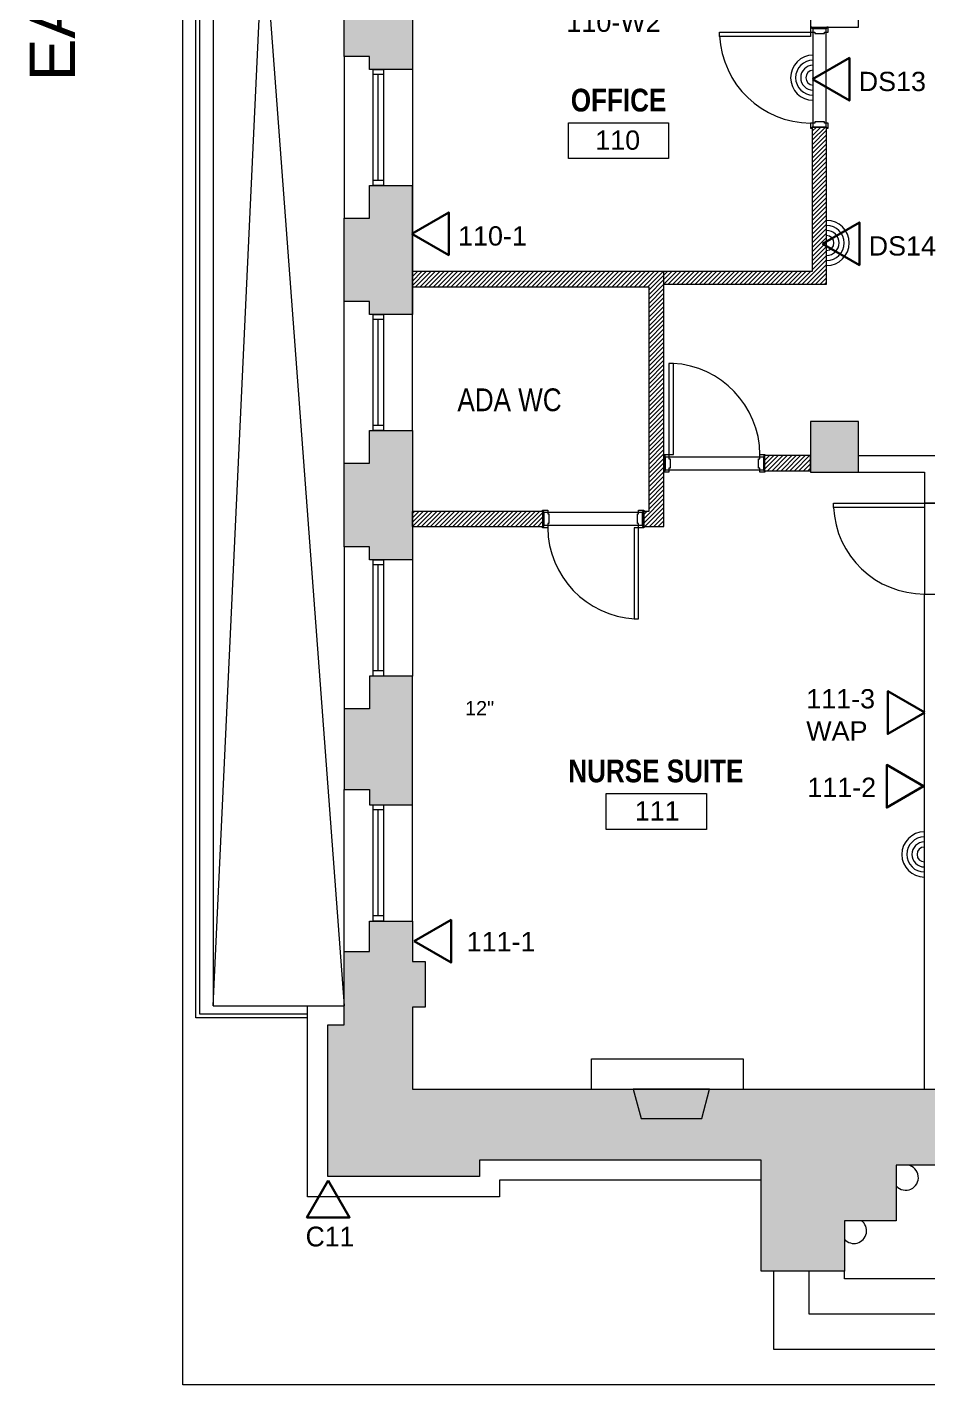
# Model space of a CAD drawing. Header units: inches. Extents: x 891 to 14187, y -1169 to 3232.
# Drawn here: x 4552 to 4909, y 1422 to 1959 of the extents above; entities that cross this region are included whole.
import ezdxf

# ---------------------------------------------------------------- set-up
doc = ezdxf.new("R2010")
doc.units = ezdxf.units.IN
doc.header["$MEASUREMENT"] = 0
doc.linetypes.add('IMPORT-IMPORT-CENTER2', pattern=[1.125, 0.75, -0.125, 0.125, -0.125])
doc.linetypes.add('IMPORT-IMPORT-HIDDEN2', pattern=[0.1875, 0.125, -0.0625])
doc.layers.add('_DROPS_IDFS', color=7, linetype='Continuous')
for name, color, linetype, lineweight in [('_OPTEC_LAYER', 1, 'Continuous', 30), ('A-ANNO-RM TAG', 7, 'Continuous', 9), ('A-DOOR', 7, 'Continuous', 9), ('A-DOOR-HEAD', 7, 'IMPORT-IMPORT-HIDDEN2', 9), ('A-Grid', 7, 'IMPORT-IMPORT-CENTER2', 9), ('A-Hatch', 7, 'Continuous', 9), ('A-HATCH-1HR', 7, 'Continuous', 9), ('A-RAILING', 7, 'Continuous', 9), ('A-STAIR-EX_G', 7, 'Continuous', 9), ('A-WALL-INT NEW', 7, 'Continuous', 9), ('EX-EXT-CORE', 7, 'Continuous', 9), ('EX-Int Wall', 7, 'Continuous', 9), ('EX-Windows', 7, 'Continuous', 9), ('G-ANNO-TEXT', 7, 'Continuous', 9), ('MUC-EXST_COND', 7, 'Continuous', 9), ('MUC-LOW_WALL', 7, 'Continuous', 9), ('SPEAKER', 10, 'Continuous', 20)]:
    doc.layers.add(name, color=color, linetype=linetype, lineweight=lineweight)
doc.styles.add('Annotative', font='txt')
doc.styles.add('Arial', font='arial.ttf', dxfattribs={"height": 7.623})
doc.styles.add('Arial Narrow', font='ARIALN.TTF', dxfattribs={"height": 8.999982})
doc.styles.add('Arial Narrow_B', font='ARIALNB.TTF', dxfattribs={"height": 9})
doc.styles.add('Arial_3', font='arial.ttf', dxfattribs={"height": 18})
doc.styles.add('Arial_4', font='arial.ttf', dxfattribs={"height": 9})

msp = doc.modelspace()

# ---------------------------------------------------------------- hatches: boundary and pattern name
at = {"layer": 'A-Hatch'}
h = msp.add_hatch(color=9, dxfattribs=at)
h.paths.add_polyline_path([(4704.79, 1845.49), (4704.79, 1896.41), (4687.79, 1896.41), (4687.79, 1883.49), (4677.79, 1883.49), (4677.79, 1850.56), (4687.79, 1850.56), (4687.79, 1845.49)])
h.paths.add_polyline_path([(4687.79, 1942.41), (4704.79, 1942.41), (4704.79, 1995.49), (4687.79, 1995.49), (4687.79, 1982.56), (4677.79, 1982.56), (4677.79, 1947.49), (4687.79, 1947.49)])
h = msp.add_hatch(color=9, dxfattribs=at)
h.paths.add_polyline_path([(4875.79, 1467.01), (4875.79, 1486.93), (4896.29, 1486.93), (4896.29, 1508.93), (4930.18, 1508.93), (4930.18, 1538.93), (4704.79, 1538.93), (4704.79, 1571.45), (4709.79, 1571.45), (4709.79, 1589.45), (4704.79, 1589.45), (4704.79, 1605.49), (4687.79, 1605.49), (4687.79, 1593.49), (4677.79, 1593.49), (4677.79, 1564.43), (4671.29, 1564.43), (4671.29, 1504.43), (4731.29, 1504.43), (4731.29, 1510.93), (4842.79, 1510.93), (4842.79, 1467.01)])
h.paths.add_polyline_path([(4700.12, 1651.49), (4704.79, 1651.49), (4704.79, 1702.41), (4687.79, 1702.41), (4687.79, 1689.49), (4677.79, 1689.49), (4677.79, 1657.49), (4687.79, 1657.49), (4687.79, 1651.49)])
h.paths.add_polyline_path([(4687.79, 1748.41), (4704.79, 1748.41), (4704.79, 1799.49), (4687.79, 1799.49), (4687.79, 1786.56), (4677.79, 1786.56), (4677.79, 1753.49), (4687.79, 1753.49)])
msp.add_hatch(color=9, dxfattribs=at).paths.add_polyline_path([(4881.32, 1783.11), (4881.32, 1803.11), (4862.32, 1803.11), (4862.32, 1783.11)])

# ---------------------------------------------------------------- linework, layer by layer
at = {"layer": '_DROPS_IDFS', "color": 1, "lineweight": 30}
for points in [[(4863.12, 1938.52), (4877.74, 1930.08), (4877.74, 1946.96)], [(4704.57, 1877.39), (4719.19, 1868.95), (4719.19, 1885.83)], [(4867.07, 1873.45), (4881.69, 1865.01), (4881.69, 1881.89)], [(4907.55, 1687.93), (4892.93, 1696.37), (4892.93, 1679.49)], [(4907.12, 1658.81), (4892.5, 1667.25), (4892.5, 1650.37)], [(4705.49, 1597.47), (4720.11, 1589.03), (4720.11, 1605.91)], [(4671.46, 1502.88), (4663.02, 1488.26), (4679.91, 1488.26)]]:
    msp.add_lwpolyline(points, close=True, dxfattribs=at)
at = {"layer": 'A-ANNO-RM TAG', "color": 9, "flags": 128}
for points in [[(4766.51, 1921.31), (4806.19, 1921.31), (4806.19, 1907.09), (4766.51, 1907.09)], [(4781.45, 1655.94), (4821.13, 1655.94), (4821.13, 1641.72), (4781.45, 1641.72)]]:
    msp.add_lwpolyline(points, close=True, dxfattribs=at)
at = {"layer": 'A-DOOR', "color": 8}
for p, q in [((4871.43, 1769.15), (4871.43, 1770.86)), ((4871.43, 1770.86), (4907.43, 1770.86)), ((4907.43, 1769.15), (4871.43, 1769.15)), ((4907.43, 1770.86), (4907.43, 1769.15))]:
    msp.add_line(p, q, dxfattribs=at)
for points in [[(4862.32, 1955.36), (4826.32, 1955.36), (4826.32, 1957.11), (4862.32, 1957.11)], [(4868.82, 1958.61), (4862.82, 1958.61), (4862.82, 1959.11), (4862.32, 1959.11), (4862.32, 1957.11), (4864.07, 1957.11), (4864.07, 1956.6), (4867.82, 1956.6), (4867.82, 1957.11), (4869.32, 1957.11), (4869.32, 1959.11), (4868.82, 1959.11)], [(4862.32, 1919.11), (4862.82, 1919.11), (4862.82, 1919.61), (4868.82, 1919.61), (4868.82, 1919.11), (4869.32, 1919.11), (4869.32, 1921.11), (4867.82, 1921.11), (4867.82, 1921.62), (4864.07, 1921.62), (4864.07, 1921.11), (4862.32, 1921.11)]]:
    msp.add_lwpolyline(points, close=True, dxfattribs=at)
at = {"layer": 'A-DOOR', "color": 55, "lineweight": 13}
msp.add_lwpolyline([(4862.32, 1955.36), (4826.32, 1955.36), (4826.32, 1957.11), (4862.32, 1957.11)], close=True, dxfattribs=at)
at = {"layer": 'A-DOOR', "color": 8, "flags": 128}
for points in [[(4808.07, 1790.11), (4808.07, 1826.11), (4806.32, 1826.11), (4806.32, 1790.11)], [(4804.82, 1783.61), (4804.82, 1789.61), (4804.32, 1789.61), (4804.32, 1790.11), (4806.32, 1790.11), (4806.32, 1788.36), (4806.83, 1788.36), (4806.83, 1784.61), (4806.32, 1784.61), (4806.32, 1783.11), (4804.32, 1783.11), (4804.32, 1783.61)], [(4844.32, 1790.11), (4844.32, 1789.61), (4843.82, 1789.61), (4843.82, 1783.61), (4844.32, 1783.61), (4844.32, 1783.11), (4842.32, 1783.11), (4842.32, 1784.61), (4841.81, 1784.61), (4841.81, 1788.36), (4842.32, 1788.36), (4842.32, 1790.11)], [(4756.32, 1761.06), (4756.32, 1761.56), (4756.82, 1761.56), (4756.82, 1767.56), (4756.32, 1767.56), (4756.32, 1768.06), (4758.32, 1768.06), (4758.32, 1766.56), (4758.83, 1766.56), (4758.83, 1762.81), (4758.32, 1762.81), (4758.32, 1761.06)], [(4795.82, 1767.56), (4795.82, 1761.56), (4796.32, 1761.56), (4796.32, 1761.06), (4794.32, 1761.06), (4794.32, 1762.81), (4793.81, 1762.81), (4793.81, 1766.56), (4794.32, 1766.56), (4794.32, 1768.06), (4796.32, 1768.06), (4796.32, 1767.56)], [(4792.57, 1761.06), (4792.57, 1725.06), (4794.32, 1725.06), (4794.32, 1761.06)]]:
    msp.add_lwpolyline(points, close=True, dxfattribs=at)
at = {"layer": 'A-DOOR', "color": 55, "lineweight": 13, "flags": 128}
for points in [[(4808.07, 1790.11), (4808.07, 1826.11), (4806.32, 1826.11), (4806.32, 1790.11)], [(4792.57, 1761.06), (4792.57, 1725.06), (4794.32, 1725.06), (4794.32, 1761.06)]]:
    msp.add_lwpolyline(points, close=True, dxfattribs=at)
at = {"layer": 'A-DOOR', "color": 8}
for centre, radius, start, end in [((4862.77, 1957.61), 36.5, 183.1299, 269.2953), ((4805.83, 1789.66), 36.5, 0.7047, 86.8701), ((4907.43, 1770.91), 36.05, 182.796, 269.9892), ((4794.82, 1761.51), 36.5, 180.7047, 266.8701)]:
    msp.add_arc(centre, radius, start, end, dxfattribs=at)
at = {"layer": 'A-DOOR-HEAD', "color": 8, "linetype": 'Continuous'}
for p, q in [((4913.43, 1770.86), (4907.43, 1770.86)), ((4907.43, 1770.86), (4907.43, 1734.86)), ((4907.43, 1734.86), (4913.43, 1734.86))]:
    msp.add_line(p, q, dxfattribs=at)
msp.add_lwpolyline([(4868.39, 1919.61), (4863.39, 1919.61), (4863.39, 1958.61), (4868.39, 1958.61)], close=True, dxfattribs=at)
at = {"layer": 'A-DOOR-HEAD', "color": 8, "linetype": 'Continuous', "flags": 128}
for points in [[(4843.82, 1784.04), (4843.82, 1789.04), (4804.82, 1789.04), (4804.82, 1784.04)], [(4756.82, 1767.13), (4756.82, 1762.13), (4795.82, 1762.13), (4795.82, 1767.13)]]:
    msp.add_lwpolyline(points, close=True, dxfattribs=at)
at = {"layer": 'A-Grid', "color": 8, "linetype": 'Continuous'}
for p, q in [((4625.94, 2439.99), (4625.94, 1571.99)), ((4625.94, 1571.99), (4649.09, 2069.19)), ((4640.64, 2069.19), (4677.79, 1571.99)), ((4625.94, 1571.99), (4663.27, 1571.99))]:
    msp.add_line(p, q, dxfattribs=at)
at = {"layer": 'A-HATCH-1HR', "color": 8}
for p, q in [((4863.01, 1917.92), (4864.7, 1919.61)), ((4863.01, 1916.15), (4866.47, 1919.61)), ((4863.01, 1914.38), (4868.23, 1919.61)), ((4863.01, 1912.62), (4868.69, 1918.3)), ((4863.01, 1910.85), (4868.69, 1916.53)), ((4863.01, 1909.08), (4868.69, 1914.76)), ((4863.01, 1907.31), (4868.69, 1913)), ((4863.01, 1905.55), (4868.69, 1911.23)), ((4863.01, 1903.78), (4868.69, 1909.46)), ((4863.01, 1902.01), (4868.69, 1907.69)), ((4863.01, 1900.24), (4868.69, 1905.92)), ((4863.01, 1898.47), (4868.69, 1904.16)), ((4863.01, 1896.71), (4868.69, 1902.39)), ((4863.01, 1894.94), (4868.69, 1900.62)), ((4863.01, 1893.17), (4868.69, 1898.85)), ((4863.01, 1891.4), (4868.69, 1897.09)), ((4863.01, 1889.64), (4868.69, 1895.32)), ((4863.01, 1887.87), (4868.69, 1893.55)), ((4863.01, 1886.1), (4868.69, 1891.78)), ((4863.01, 1884.33), (4868.69, 1890.01)), ((4863.01, 1882.56), (4868.69, 1888.25)), ((4863.01, 1880.8), (4868.69, 1886.48)), ((4863.01, 1879.03), (4868.69, 1884.71)), ((4863.01, 1877.26), (4868.69, 1882.94)), ((4863.01, 1875.49), (4868.69, 1881.18)), ((4863.01, 1873.73), (4868.69, 1879.41)), ((4863.01, 1871.96), (4868.69, 1877.64)), ((4863.01, 1870.19), (4868.69, 1875.87)), ((4863.01, 1868.42), (4868.69, 1874.1)), ((4863.01, 1866.65), (4868.69, 1872.34)), ((4863.01, 1864.89), (4868.69, 1870.57)), ((4859.07, 1857.42), (4868.69, 1867.03)), ((4860.84, 1857.42), (4868.69, 1865.27)), ((4863.01, 1863.12), (4868.69, 1868.8)), ((4704.79, 1862.23), (4704.97, 1862.42)), ((4704.79, 1860.46), (4706.74, 1862.42)), ((4704.79, 1858.69), (4708.51, 1862.42)), ((4704.79, 1856.93), (4710.28, 1862.42)), ((4706.04, 1856.42), (4712.04, 1862.42)), ((4707.81, 1856.42), (4713.81, 1862.42)), ((4709.58, 1856.42), (4715.58, 1862.42)), ((4711.35, 1856.42), (4717.35, 1862.42)), ((4713.11, 1856.42), (4719.11, 1862.42)), ((4714.88, 1856.42), (4720.88, 1862.42)), ((4716.65, 1856.42), (4722.65, 1862.42)), ((4718.42, 1856.42), (4724.42, 1862.42)), ((4720.19, 1856.42), (4726.19, 1862.42)), ((4721.95, 1856.42), (4727.95, 1862.42)), ((4723.72, 1856.42), (4729.72, 1862.42)), ((4725.49, 1856.42), (4731.49, 1862.42)), ((4727.26, 1856.42), (4733.26, 1862.42)), ((4729.02, 1856.42), (4735.02, 1862.42)), ((4730.79, 1856.42), (4736.79, 1862.42)), ((4732.56, 1856.42), (4738.56, 1862.42)), ((4734.33, 1856.42), (4740.33, 1862.42)), ((4736.1, 1856.42), (4742.1, 1862.42)), ((4737.86, 1856.42), (4743.86, 1862.42)), ((4739.63, 1856.42), (4745.63, 1862.42)), ((4741.4, 1856.42), (4747.4, 1862.42)), ((4743.17, 1856.42), (4749.17, 1862.42)), ((4744.93, 1856.42), (4750.93, 1862.42)), ((4746.7, 1856.42), (4752.7, 1862.42)), ((4748.47, 1856.42), (4754.47, 1862.42)), ((4750.24, 1856.42), (4756.24, 1862.42)), ((4752.01, 1856.42), (4758.01, 1862.42)), ((4753.77, 1856.42), (4759.77, 1862.42)), ((4755.54, 1856.42), (4761.54, 1862.42)), ((4757.31, 1856.42), (4763.31, 1862.42)), ((4759.08, 1856.42), (4765.08, 1862.42)), ((4760.84, 1856.42), (4766.84, 1862.42)), ((4762.61, 1856.42), (4768.61, 1862.42)), ((4764.38, 1856.42), (4770.38, 1862.42)), ((4766.15, 1856.42), (4772.15, 1862.42)), ((4767.92, 1856.42), (4773.92, 1862.42)), ((4769.68, 1856.42), (4775.68, 1862.42)), ((4771.45, 1856.42), (4777.45, 1862.42)), ((4773.22, 1856.42), (4779.22, 1862.42)), ((4774.99, 1856.42), (4780.99, 1862.42)), ((4776.75, 1856.42), (4782.75, 1862.42)), ((4778.52, 1856.42), (4784.52, 1862.42)), ((4780.29, 1856.42), (4786.29, 1862.42)), ((4782.06, 1856.42), (4788.06, 1862.42)), ((4783.83, 1856.42), (4789.83, 1862.42)), ((4785.59, 1856.42), (4791.59, 1862.42)), ((4787.36, 1856.42), (4793.36, 1862.42)), ((4789.13, 1856.42), (4795.13, 1862.42)), ((4790.9, 1856.42), (4796.9, 1862.42)), ((4792.66, 1856.42), (4798.66, 1862.42)), ((4794.43, 1856.42), (4800.43, 1862.42)), ((4796.2, 1856.42), (4802.2, 1862.42)), ((4797.97, 1856.42), (4803.97, 1862.42)), ((4798.32, 1855.01), (4804.32, 1861.01)), ((4798.32, 1853.24), (4804.32, 1859.24)), ((4804.32, 1861.01), (4805.73, 1862.42)), ((4804.32, 1859.24), (4807.5, 1862.42)), ((4804.32, 1857.47), (4809.27, 1862.42)), ((4806.04, 1857.42), (4811.04, 1862.42)), ((4807.81, 1857.42), (4812.81, 1862.42)), ((4809.57, 1857.42), (4814.57, 1862.42)), ((4811.34, 1857.42), (4816.34, 1862.42)), ((4813.11, 1857.42), (4818.11, 1862.42)), ((4814.88, 1857.42), (4819.88, 1862.42)), ((4816.64, 1857.42), (4821.64, 1862.42)), ((4818.41, 1857.42), (4823.41, 1862.42)), ((4820.18, 1857.42), (4825.18, 1862.42)), ((4821.95, 1857.42), (4826.95, 1862.42)), ((4823.72, 1857.42), (4828.72, 1862.42)), ((4825.48, 1857.42), (4830.48, 1862.42)), ((4827.25, 1857.42), (4832.25, 1862.42)), ((4829.02, 1857.42), (4834.02, 1862.42)), ((4830.79, 1857.42), (4835.79, 1862.42)), ((4832.55, 1857.42), (4837.55, 1862.42)), ((4834.32, 1857.42), (4839.32, 1862.42)), ((4836.09, 1857.42), (4841.09, 1862.42)), ((4837.86, 1857.42), (4842.86, 1862.42)), ((4839.63, 1857.42), (4844.63, 1862.42)), ((4841.39, 1857.42), (4846.39, 1862.42)), ((4843.16, 1857.42), (4848.16, 1862.42)), ((4844.93, 1857.42), (4849.93, 1862.42)), ((4846.7, 1857.42), (4851.7, 1862.42)), ((4848.46, 1857.42), (4853.46, 1862.42)), ((4850.23, 1857.42), (4855.23, 1862.42)), ((4852, 1857.42), (4857, 1862.42)), ((4853.77, 1857.42), (4858.77, 1862.42)), ((4855.54, 1857.42), (4860.54, 1862.42)), ((4857.3, 1857.42), (4862.3, 1862.42)), ((4862.61, 1857.42), (4868.69, 1863.5)), ((4864.37, 1857.42), (4868.69, 1861.73)), ((4866.14, 1857.42), (4868.69, 1859.96)), ((4798.32, 1851.47), (4804.32, 1857.47)), ((4798.32, 1849.7), (4804.32, 1855.7)), ((4798.32, 1847.93), (4804.32, 1853.93)), ((4867.91, 1857.42), (4868.69, 1858.19)), ((4798.32, 1846.17), (4804.32, 1852.17)), ((4798.32, 1844.4), (4804.32, 1850.4)), ((4798.32, 1842.63), (4804.32, 1848.63)), ((4798.32, 1840.86), (4804.32, 1846.86)), ((4798.32, 1839.1), (4804.32, 1845.1)), ((4798.32, 1837.33), (4804.32, 1843.33)), ((4798.32, 1835.56), (4804.32, 1841.56)), ((4798.32, 1833.79), (4804.32, 1839.79)), ((4798.32, 1832.02), (4804.32, 1838.02)), ((4798.32, 1830.26), (4804.32, 1836.26)), ((4798.32, 1828.49), (4804.32, 1834.49)), ((4798.32, 1826.72), (4804.32, 1832.72)), ((4798.32, 1824.95), (4804.32, 1830.95)), ((4798.32, 1823.19), (4804.32, 1829.19)), ((4798.32, 1821.42), (4804.32, 1827.42)), ((4798.32, 1819.65), (4804.32, 1825.65)), ((4798.32, 1817.88), (4804.32, 1823.88)), ((4798.32, 1816.11), (4804.32, 1822.11)), ((4798.32, 1814.35), (4804.32, 1820.35)), ((4798.32, 1812.58), (4804.32, 1818.58)), ((4798.32, 1810.81), (4804.32, 1816.81)), ((4798.32, 1809.04), (4804.32, 1815.04)), ((4798.32, 1807.28), (4804.32, 1813.28)), ((4798.32, 1805.51), (4804.32, 1811.51)), ((4798.32, 1803.74), (4804.32, 1809.74)), ((4798.32, 1801.97), (4804.32, 1807.97)), ((4798.32, 1800.2), (4804.32, 1806.2)), ((4798.32, 1798.44), (4804.32, 1804.44)), ((4798.32, 1796.67), (4804.32, 1802.67)), ((4798.32, 1794.9), (4804.32, 1800.9)), ((4798.32, 1793.13), (4804.32, 1799.13)), ((4798.32, 1791.37), (4804.32, 1797.37)), ((4798.32, 1789.6), (4804.32, 1795.6)), ((4798.32, 1787.83), (4804.32, 1793.83)), ((4798.32, 1786.06), (4804.32, 1792.06)), ((4798.32, 1784.29), (4804.32, 1790.29)), ((4844.32, 1787.87), (4846.07, 1789.61)), ((4844.32, 1786.1), (4847.84, 1789.61)), ((4844.32, 1784.33), (4849.6, 1789.61)), ((4845.37, 1783.61), (4851.37, 1789.61)), ((4847.14, 1783.61), (4853.14, 1789.61)), ((4848.91, 1783.61), (4854.91, 1789.61)), ((4850.68, 1783.61), (4856.68, 1789.61)), ((4852.44, 1783.61), (4858.44, 1789.61)), ((4854.21, 1783.61), (4860.21, 1789.61)), ((4855.98, 1783.61), (4861.98, 1789.61)), ((4798.32, 1782.53), (4804.32, 1788.53)), ((4798.32, 1780.76), (4804.32, 1786.76)), ((4798.32, 1778.99), (4804.32, 1784.99)), ((4798.32, 1777.22), (4804.32, 1783.22)), ((4857.75, 1783.61), (4862.32, 1788.19)), ((4859.51, 1783.61), (4862.32, 1786.42)), ((4861.28, 1783.61), (4862.32, 1784.65)), ((4798.32, 1775.46), (4804.32, 1781.46)), ((4798.32, 1773.69), (4804.32, 1779.69)), ((4798.32, 1771.92), (4804.32, 1777.92)), ((4796.32, 1764.62), (4804.32, 1772.62)), ((4798.32, 1770.15), (4804.32, 1776.15)), ((4798.32, 1768.38), (4804.32, 1774.38)), ((4704.79, 1766.77), (4705.58, 1767.56)), ((4704.79, 1765), (4707.35, 1767.56)), ((4704.79, 1763.23), (4709.11, 1767.56)), ((4704.88, 1761.56), (4710.88, 1767.56)), ((4706.65, 1761.56), (4712.65, 1767.56)), ((4708.42, 1761.56), (4714.42, 1767.56)), ((4710.18, 1761.56), (4716.18, 1767.56)), ((4711.95, 1761.56), (4717.95, 1767.56)), ((4713.72, 1761.56), (4719.72, 1767.56)), ((4715.49, 1761.56), (4721.49, 1767.56)), ((4717.26, 1761.56), (4723.26, 1767.56)), ((4719.02, 1761.56), (4725.02, 1767.56)), ((4720.79, 1761.56), (4726.79, 1767.56)), ((4722.56, 1761.56), (4728.56, 1767.56)), ((4724.33, 1761.56), (4730.33, 1767.56)), ((4726.09, 1761.56), (4732.09, 1767.56)), ((4727.86, 1761.56), (4733.86, 1767.56)), ((4729.63, 1761.56), (4735.63, 1767.56)), ((4731.4, 1761.56), (4737.4, 1767.56)), ((4733.17, 1761.56), (4739.17, 1767.56)), ((4734.93, 1761.56), (4740.93, 1767.56)), ((4736.7, 1761.56), (4742.7, 1767.56)), ((4738.47, 1761.56), (4744.47, 1767.56)), ((4740.24, 1761.56), (4746.24, 1767.56)), ((4742, 1761.56), (4748, 1767.56)), ((4743.77, 1761.56), (4749.77, 1767.56)), ((4745.54, 1761.56), (4751.54, 1767.56)), ((4747.31, 1761.56), (4753.31, 1767.56)), ((4749.08, 1761.56), (4755.08, 1767.56)), ((4796.32, 1762.85), (4804.32, 1770.85)), ((4796.32, 1766.38), (4797.5, 1767.56)), ((4796.81, 1761.56), (4804.32, 1769.08)), ((4798.57, 1761.56), (4804.32, 1767.31)), ((4750.84, 1761.56), (4756.32, 1767.04)), ((4752.61, 1761.56), (4756.32, 1765.28)), ((4754.38, 1761.56), (4756.32, 1763.51)), ((4756.15, 1761.56), (4756.32, 1761.74)), ((4800.34, 1761.56), (4804.32, 1765.55)), ((4802.11, 1761.56), (4804.32, 1763.78)), ((4803.88, 1761.56), (4804.32, 1762.01))]:
    msp.add_line(p, q, dxfattribs=at)
at = {"layer": 'A-RAILING', "color": 8}
for p, q in [((4619.14, 1567.21), (4619.14, 2442.99)), ((4620.64, 1568.71), (4620.64, 2441.49)), ((4663.27, 1568.71), (4620.64, 1568.71)), ((4663.27, 1567.21), (4619.14, 1567.21))]:
    msp.add_line(p, q, dxfattribs=at)
at = {"layer": 'A-STAIR-EX_G', "color": 8}
for p, q in [((4847.79, 1436.01), (4847.79, 1467.01)), ((4861.79, 1450.01), (4861.79, 1467.01)), ((4875.79, 1464.01), (4875.79, 1467.01)), ((5043.79, 1464.01), (4875.79, 1464.01)), ((5057.79, 1450.01), (4861.79, 1450.01)), ((5071.79, 1436.01), (4847.79, 1436.01))]:
    msp.add_line(p, q, dxfattribs=at)
at = {"layer": 'A-WALL-INT NEW', "color": 8}
for p, q in [((4868.69, 1919.61), (4863.01, 1919.61)), ((4863.01, 1919.61), (4863.01, 1862.42)), ((4868.69, 1857.42), (4868.69, 1919.61)), ((4704.79, 1856.42), (4704.79, 1862.42)), ((4863.01, 1862.42), (4804.32, 1862.42)), ((4804.32, 1857.42), (4868.69, 1857.42)), ((4704.79, 1846.42), (4704.79, 1848.42)), ((4844.32, 1783.61), (4844.32, 1789.61)), ((4704.79, 1761.56), (4704.79, 1767.56)), ((4756.32, 1767.56), (4756.32, 1761.56)), ((4796.32, 1767.56), (4796.32, 1761.56))]:
    msp.add_line(p, q, dxfattribs=at)
at = {"layer": 'A-WALL-INT NEW', "color": 135, "lineweight": 20}
for p, q in [((4804.32, 1862.42), (4704.79, 1862.42)), ((4804.32, 1761.56), (4804.32, 1862.42)), ((4704.79, 1856.42), (4798.32, 1856.42)), ((4798.32, 1856.42), (4798.32, 1767.56)), ((4862.32, 1789.61), (4844.32, 1789.61)), ((4862.32, 1783.61), (4862.32, 1789.61)), ((4844.32, 1783.61), (4862.32, 1783.61)), ((4756.32, 1767.56), (4704.79, 1767.56)), ((4798.32, 1767.56), (4796.32, 1767.56)), ((4704.79, 1761.56), (4756.32, 1761.56)), ((4796.32, 1761.56), (4804.32, 1761.56))]:
    msp.add_line(p, q, dxfattribs=at)
at = {"layer": 'EX-EXT-CORE', "color": 8}
for p, q in [((4704.79, 1845.49), (4704.79, 1896.41)), ((4881.32, 1789.61), (5059.82, 1789.61))]:
    msp.add_line(p, q, dxfattribs=at)
at = {"layer": 'EX-EXT-CORE', "color": 8, "flags": 128}
for points in [[(4862.32, 1989.42), (4862.32, 1959.11), (4881.32, 1959.11), (4881.32, 1989.42), (4704.79, 1989.42), (4704.79, 1942.41), (4687.79, 1942.41), (4687.79, 1947.49), (4677.79, 1947.49), (4677.79, 1982.56), (4687.79, 1982.56), (4687.79, 1995.49), (4704.79, 1995.49), (4704.79, 1989.42)], [(4881.32, 1783.11), (4881.32, 1803.11), (4862.32, 1803.11), (4862.32, 1783.11), (4907.43, 1783.11), (4907.43, 1770.86), (4913.43, 1770.86), (4913.43, 1783.11), (5075.82, 1783.11), (5075.82, 1801.11), (5064.82, 1801.11), (5059.82, 1801.11), (5059.82, 1783.11)], [(4907.43, 1538.93), (4907.43, 1734.86), (4913.43, 1734.86), (4913.43, 1538.93)]]:
    msp.add_lwpolyline(points, dxfattribs=at)
for points in [[(4687.79, 1883.49), (4687.79, 1896.41), (4704.79, 1896.41), (4704.79, 1845.49), (4687.79, 1845.49), (4687.79, 1850.56), (4677.79, 1850.56), (4677.79, 1883.49)], [(4687.79, 1753.49), (4677.79, 1753.49), (4677.79, 1786.56), (4687.79, 1786.56), (4687.79, 1799.49), (4704.79, 1799.49), (4704.79, 1748.41), (4687.79, 1748.41)], [(4687.79, 1689.49), (4677.79, 1689.49), (4677.79, 1657.49), (4687.79, 1657.49), (4687.79, 1651.49), (4704.79, 1651.49), (4704.79, 1702.41), (4687.79, 1702.41)], [(4687.79, 1593.49), (4687.79, 1605.49), (4704.79, 1605.49), (4704.79, 1589.45), (4709.79, 1589.45), (4709.79, 1571.45), (4704.79, 1571.45), (4704.79, 1538.93), (4913.43, 1538.93), (4930.18, 1538.93), (4930.18, 1508.93), (4896.29, 1508.93), (4896.29, 1486.93), (4875.79, 1486.93), (4875.79, 1467.01), (4842.79, 1467.01), (4842.79, 1510.93), (4731.29, 1510.93), (4731.29, 1504.43), (4671.29, 1504.43), (4671.29, 1564.43), (4677.79, 1564.43), (4677.79, 1593.49)]]:
    msp.add_lwpolyline(points, close=True, dxfattribs=at)
at = {"layer": 'EX-Int Wall', "color": 8}
for p, q in [((4775.71, 1538.93), (4775.71, 1550.93)), ((4775.71, 1550.93), (4835.71, 1550.93)), ((4835.71, 1550.93), (4835.71, 1538.93)), ((4792.2, 1538.93), (4795.31, 1527.34)), ((4819.31, 1527.34), (4822.41, 1538.93)), ((4795.31, 1527.34), (4819.31, 1527.34))]:
    msp.add_line(p, q, dxfattribs=at)
for centre, end in [((4900.03, 1504.01), 79.8415), ((4879.53, 1482.93), 53.2305)]:
    msp.add_arc(centre, 5, 221.526, end, dxfattribs=at)
at = {"layer": 'EX-Windows', "color": 8}
for p, q in [((4689.29, 1896.41), (4689.29, 1942.41)), ((4689.29, 1942.41), (4693.29, 1942.41)), ((4693.29, 1940.41), (4689.29, 1940.41)), ((4691.29, 1898.41), (4691.29, 1940.41)), ((4693.29, 1942.41), (4693.29, 1896.41)), ((4693.29, 1898.41), (4689.29, 1898.41)), ((4693.29, 1896.41), (4689.29, 1896.41)), ((4689.29, 1799.49), (4689.29, 1845.49)), ((4689.29, 1845.49), (4693.29, 1845.49)), ((4693.29, 1843.49), (4689.29, 1843.49)), ((4691.29, 1801.49), (4691.29, 1843.49)), ((4693.29, 1845.49), (4693.29, 1799.49)), ((4693.29, 1801.49), (4689.29, 1801.49)), ((4693.29, 1799.49), (4689.29, 1799.49)), ((4689.29, 1702.41), (4689.29, 1748.41)), ((4689.29, 1748.41), (4693.29, 1748.41)), ((4693.29, 1746.41), (4689.29, 1746.41)), ((4691.29, 1704.41), (4691.29, 1746.41)), ((4693.29, 1748.41), (4693.29, 1702.41)), ((4693.29, 1704.41), (4689.29, 1704.41)), ((4693.29, 1702.41), (4689.29, 1702.41)), ((4689.29, 1605.49), (4689.29, 1651.49)), ((4689.29, 1651.49), (4693.29, 1651.49)), ((4693.29, 1649.49), (4689.29, 1649.49)), ((4691.29, 1607.49), (4691.29, 1649.49)), ((4693.29, 1651.49), (4693.29, 1605.49)), ((4693.29, 1607.49), (4689.29, 1607.49)), ((4693.29, 1605.49), (4689.29, 1605.49))]:
    msp.add_line(p, q, dxfattribs=at)
at = {"layer": 'MUC-EXST_COND', "color": 8}
for p, q in [((4613.87, 1422.01), (4613.87, 2439.99)), ((6831.2, 1422.01), (4613.87, 1422.01))]:
    msp.add_line(p, q, dxfattribs=at)
at = {"layer": 'MUC-LOW_WALL', "color": 8}
for p, q in [((4677.79, 1947.49), (4677.79, 1883.49)), ((4704.79, 1942.41), (4704.79, 1896.41)), ((4677.79, 1786.56), (4677.79, 1850.56)), ((4704.79, 1799.49), (4704.79, 1845.49)), ((4677.79, 1753.49), (4677.79, 1689.49)), ((4704.79, 1748.41), (4704.79, 1702.41)), ((4677.79, 1593.49), (4677.79, 1657.49)), ((4704.79, 1605.49), (4704.79, 1651.49)), ((4663.27, 1496.42), (4663.27, 1571.99)), ((4663.27, 1571.99), (4677.79, 1571.99)), ((4822.41, 1538.93), (4792.2, 1538.93)), ((4842.79, 1502.92), (4739.3, 1502.92)), ((4739.3, 1502.92), (4739.3, 1496.42)), ((4739.3, 1496.42), (4663.27, 1496.42))]:
    msp.add_line(p, q, dxfattribs=at)
at = {"layer": 'SPEAKER', "color": 3}
for centre, radius, start, end in [((4863.39, 1939.11), 8.94, 90, 270), ((4863.39, 1939.11), 6.94, 90, 270), ((4863.39, 1939.11), 4.94, 90, 270), ((4863.39, 1939.11), 2.93, 90, 270), ((4868.69, 1873.75), 8.94, 270, 90), ((4868.69, 1873.75), 6.94, 270, 90), ((4868.69, 1873.75), 4.94, 270, 90), ((4868.69, 1873.75), 2.93, 270, 90), ((4907.43, 1631.83), 8.94, 90, 270), ((4907.43, 1631.83), 6.94, 90, 270), ((4907.43, 1631.83), 4.94, 90, 270), ((4907.43, 1631.83), 2.93, 90, 270)]:
    msp.add_arc(centre, radius, start, end, dxfattribs=at)

# ---------------------------------------------------------------- texts
at = {"layer": '_OPTEC_LAYER', "attachment_point": 1}
for s, heights, insert, char_height, style in [('110-W2', [0.748], (4765.75, 1964.87), 7.623, 'Arial'), ('DS13', [0.748], (4881.41, 1941.45), 7.623, 'Arial'), ('110-1', [0.748], (4722.86, 1880.33), 7.623, 'Arial'), ('DS14', [0.748], (4885.36, 1876.38), 7.623, 'Arial'), ('111-3\\PWAP', [24.16], (4860.65, 1697.23), 7.623, 'Arial'), ('111-2', [0.748], (4861.08, 1662.2), 7.623, 'Arial'), ('111-1', [0.748], (4726.25, 1601.15), 7.623, 'Arial'), ('C11', [0.748], (4662.53, 1484.6), 7.84, 'Annotative')]:
    msp.add_mtext_dynamic_manual_height_columns(s, width=5.9059, gutter_width=1, heights=heights, dxfattribs=dict(at, insert=insert, char_height=char_height, style=style))
at = {"layer": 'A-ANNO-RM TAG'}
for s, height, style, p in [('OFFICE', 9, 'Arial Narrow_B', (4767.48, 1925.75)), ('110', 7.623, 'Arial', (4777.14, 1910.62)), ('ADA WC', 9, 'Arial Narrow', (4722.61, 1807.19)), ('NURSE SUITE', 9, 'Arial Narrow_B', (4766.51, 1660.37)), ('111', 7.623, 'Arial', (4792.8, 1645.25))]:
    msp.add_text(s, height=height, dxfattribs=dict(at, style=style)).set_placement(p)
at = {"layer": 'G-ANNO-TEXT', "style": 'Arial_3'}
msp.add_text('EAST 130th STREET', height=18, rotation=90, dxfattribs=at).set_placement((4571.28, 1937.77))
at = {"layer": 'G-ANNO-TEXT', "style": 'Arial_4'}
msp.add_text('12"', height=5.625, dxfattribs=at).set_placement((4725.61, 1686.88))

doc.saveas('drawing.dxf')
